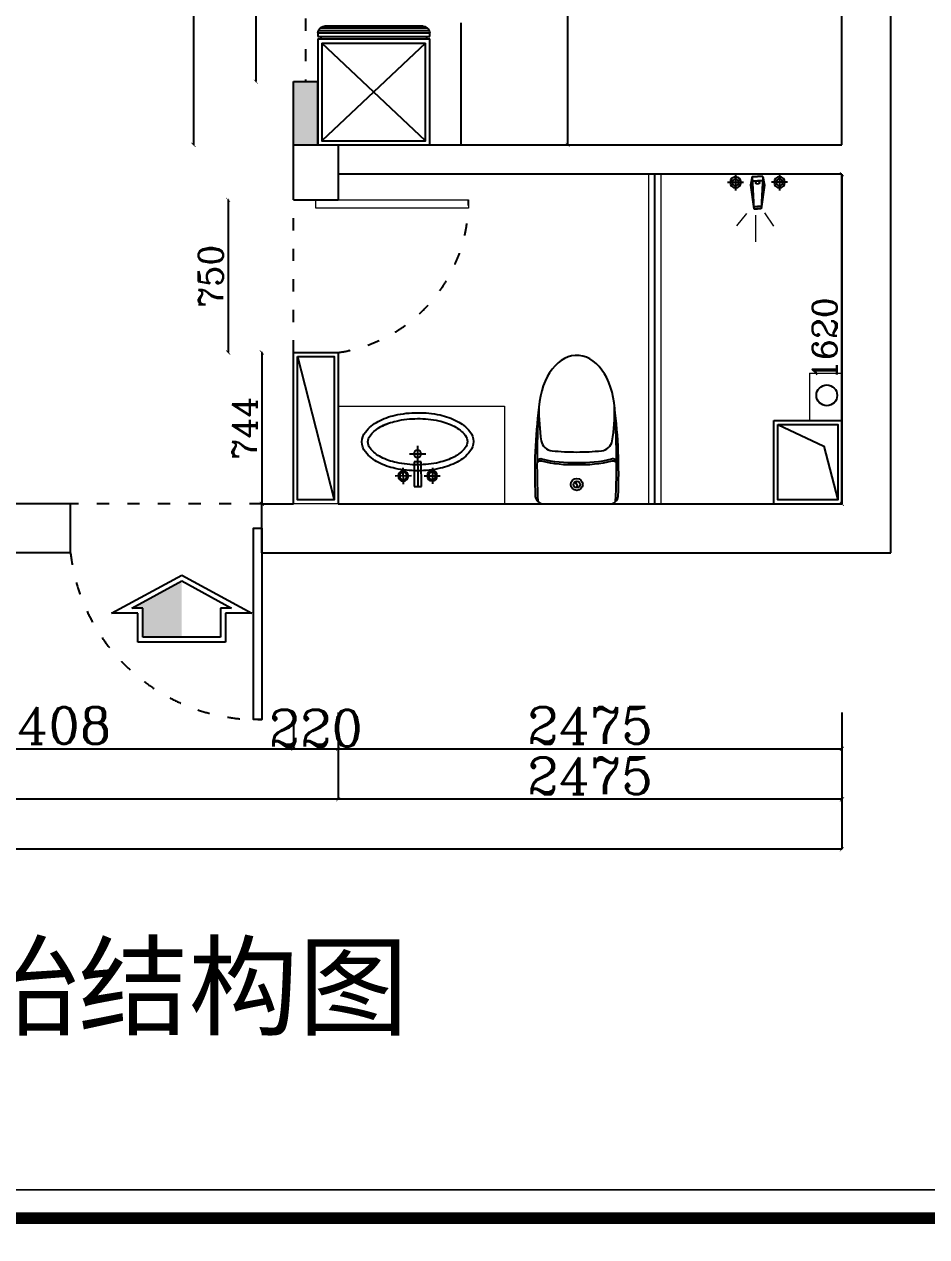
# Model space of a CAD drawing. Header units: millimetres. Extents: x 512961 to 915856, y -1268271 to -458543.
# Drawn here: x 848484 to 852918, y -1253376 to -1247417 of the extents above; entities that cross this region are included whole.
import ezdxf

# ---------------------------------------------------------------- set-up
doc = ezdxf.new("R2010")
doc.units = ezdxf.units.MM
doc.header["$MEASUREMENT"] = 0
doc.header["$PDMODE"] = 3
doc.linetypes.add('ACAD_ISO03W100', pattern=[30, 12, -18])
doc.layers.get('0').update_dxf_attribs({"linetype": 'CONTINUOUS'})
doc.layers.get('DEFPOINTS').update_dxf_attribs({"linetype": 'CONTINUOUS'})
for name, color, linetype in [('0-ELV-01-细实线', 1, 'CONTINUOUS'), ('txt', 7, 'CONTINUOUS'), ('WINDOW', 5, 'CONTINUOUS'), ('家具', 7, 'CONTINUOUS'), ('洁具厨具', 4, 'CONTINUOUS'), ('装饰细节', 1, 'CONTINUOUS')]:
    doc.layers.add(name, color=color, linetype=linetype)
doc.layers.add('墙体', color=7, linetype='CONTINUOUS', lineweight=50)
doc.layers.add('门窗', color=4, linetype='CONTINUOUS', lineweight=13)
doc.styles.add('HZXY', font='complex.shx', dxfattribs={"bigfont": 'HZXY.shx'})
doc.styles.get("Standard").update_dxf_attribs({"font": 'complex.shx', "bigfont": 'hzxy.shx'})
doc.dimstyles.new('LMDIM40', dxfattribs={"dimtxt": 80, "dimasz": 20, "dimexe": 0, "dimexo": 0, "dimgap": 25, "dimtad": 1, "dimdec": 0, "dimzin": 0, "dimdsep": 46, "dimtxsty": 'Standard', "dimblk1": 'DOT', "dimblk2": 'DOT', "dimsah": 1, "dimcen": 0, "dimclrd": 2, "dimclre": 2, "dimclrt": 2, "dimadec": 0, "dimazin": 0, "dimtfac": 1, "dimtdec": 0, "dimtmove": 2, "dimatfit": 3, "dimldrblk": 'DOT', "dimfxl": 1, "dimtolj": 1, "dimtzin": 0, "dimarcsym": 0})

# ---------------------------------------------------------------- blocks, each defined once
blk = doc.blocks.new('A$C74DD05E4')
at = {"layer": '家具', "ltscale": 10}
h = blk.add_hatch(color=7, dxfattribs=at)
h.dxf.hatch_style = 1
h.paths.add_polyline_path([(362.3, 636.6), (192.9, 636.6), (192.9, 701.3), (34.2, 409.6), (362.3, 409.6)])
at = {"layer": '家具', "color": 7, "ltscale": 10}
for p, q in [((222.9, 819.2), (0, 409.6)), ((222.9, 666.6), (222.9, 819.2)), ((192.9, 701.3), (34.2, 409.6)), ((192.9, 636.6), (192.9, 701.3)), ((392.3, 666.6), (222.9, 666.6)), ((392.3, 152.6), (392.3, 666.6)), ((362.3, 636.6), (192.9, 636.6)), ((362.3, 182.6), (362.3, 636.6)), ((0, 409.6), (222.9, 0)), ((34.2, 409.6), (192.9, 117.9)), ((192.9, 117.9), (192.9, 182.6)), ((192.9, 182.6), (362.3, 182.6)), ((222.9, 152.6), (392.3, 152.6)), ((222.9, 0), (222.9, 152.6))]:
    blk.add_line(p, q, dxfattribs=at)
blk = doc.blocks.new('_ArchTick')
at = {"color": 0, "linetype": 'ByBlock', "const_width": 0.15}
blk.add_lwpolyline([(-0.5, -0.5), (0.5, 0.5)], dxfattribs=at)
blk = doc.blocks.new('*D828')
at = {"layer": 'DEFPOINTS', "color": 0}
for p in [(847398.6, -1250798.5), (849806.1, -1250798.5), (849806.1, -1250977.5)]:
    blk.add_point(p, dxfattribs=at)
at = {"layer": 'txt', "color": 2, "lineweight": -2}
for p, q in [((847398.6, -1250798.5), (847398.6, -1250977.5)), ((849806.1, -1250798.5), (849806.1, -1250977.5)), ((847398.6, -1250977.5), (849806.1, -1250977.5))]:
    blk.add_line(p, q, dxfattribs=at)
at = {"layer": 'txt', "color": 2, "lineweight": -2, "xscale": 20, "yscale": 20, "zscale": 20, "rotation": 180}
blk.add_blockref('_ArchTick', (847398.6, -1250977.5), dxfattribs=at)
at = {"layer": 'txt', "color": 2, "lineweight": -2, "xscale": 20, "yscale": 20, "zscale": 20}
blk.add_blockref('_ArchTick', (849806.1, -1250977.5), dxfattribs=at)
at = {"layer": 'txt', "color": 2, "insert": (848602.4, -1250862.5), "char_height": 180, "attachment_point": 5}
blk.add_mtext('\\A1;2408', dxfattribs=at)
blk = doc.blocks.new('_DOT')
at = {"color": 0, "linetype": 'ByBlock'}
blk.add_line((-0.5, 0), (-1, 0), dxfattribs=at)
at = {"color": 0, "linetype": 'ByBlock', "const_width": 0.5}
blk.add_lwpolyline([(-0.25, 0, 1), (0.25, 0, 1)], format="xyb", close=True, dxfattribs=at)
blk = doc.blocks.new('DOT')
at = {"color": 0, "linetype": 'ByBlock'}
blk.add_line((-0.35, 0), (-1, 0), dxfattribs=at)
at = {"color": 0, "linetype": 'ByBlock', "const_width": 0.35}
blk.add_lwpolyline([(-0.175, 0, 1), (0.175, 0, 1)], format="xyb", close=True, dxfattribs=at)
blk = doc.blocks.new('*D829')
at = {"layer": 'DEFPOINTS', "color": 0}
for p in [(849806.1, -1250798.5), (850026.1, -1250798.5), (850026.1, -1250977.5)]:
    blk.add_point(p, dxfattribs=at)
at = {"layer": 'txt', "color": 2, "lineweight": -2}
for p, q in [((849806.1, -1250798.5), (849806.1, -1250977.5)), ((850026.1, -1250798.5), (850026.1, -1250977.5)), ((849806.1, -1250977.5), (850026.1, -1250977.5))]:
    blk.add_line(p, q, dxfattribs=at)
at = {"layer": 'txt', "color": 2, "lineweight": -2, "xscale": 20, "yscale": 20, "zscale": 20, "rotation": 180}
blk.add_blockref('_ArchTick', (849806.1, -1250977.5), dxfattribs=at)
at = {"layer": 'txt', "color": 2, "lineweight": -2, "xscale": 20, "yscale": 20, "zscale": 20}
blk.add_blockref('_ArchTick', (850026.1, -1250977.5), dxfattribs=at)
at = {"layer": 'txt', "color": 2, "insert": (849916.1, -1250876), "char_height": 180, "attachment_point": 5}
blk.add_mtext('\\A1;220', dxfattribs=at)
blk = doc.blocks.new('*D830')
at = {"layer": 'DEFPOINTS', "color": 0}
for p in [(850026.1, -1250798.5), (852501.1, -1250798.5), (852501.1, -1250977.5)]:
    blk.add_point(p, dxfattribs=at)
at = {"layer": 'txt', "color": 2, "lineweight": -2}
for p, q in [((850026.1, -1250798.5), (850026.1, -1250977.5)), ((852501.1, -1250798.5), (852501.1, -1250977.5)), ((850026.1, -1250977.5), (852501.1, -1250977.5))]:
    blk.add_line(p, q, dxfattribs=at)
at = {"layer": 'txt', "color": 2, "lineweight": -2, "xscale": 20, "yscale": 20, "zscale": 20, "rotation": 180}
blk.add_blockref('_ArchTick', (850026.1, -1250977.5), dxfattribs=at)
at = {"layer": 'txt', "color": 2, "lineweight": -2, "xscale": 20, "yscale": 20, "zscale": 20}
blk.add_blockref('_ArchTick', (852501.1, -1250977.5), dxfattribs=at)
at = {"layer": 'txt', "color": 2, "insert": (851263.6, -1250862.5), "char_height": 180, "attachment_point": 5}
blk.add_mtext('\\A1;2475', dxfattribs=at)
blk = doc.blocks.new('*D831')
at = {"layer": 'DEFPOINTS', "color": 0}
for p in [(850026.1, -1250798.5), (852501.1, -1250798.5), (850026.1, -1251226)]:
    blk.add_point(p, dxfattribs=at)
at = {"layer": 'txt', "color": 2, "lineweight": -2}
for p, q in [((850026.1, -1250798.5), (850026.1, -1251226)), ((852501.1, -1250798.5), (852501.1, -1251226)), ((852501.1, -1251226), (850026.1, -1251226))]:
    blk.add_line(p, q, dxfattribs=at)
at = {"layer": 'txt', "color": 2, "lineweight": -2, "xscale": 20, "yscale": 20, "zscale": 20, "rotation": 180}
blk.add_blockref('_ArchTick', (850026.1, -1251226), dxfattribs=at)
at = {"layer": 'txt', "color": 2, "lineweight": -2, "xscale": 20, "yscale": 20, "zscale": 20}
blk.add_blockref('_ArchTick', (852501.1, -1251226), dxfattribs=at)
at = {"layer": 'txt', "color": 2, "insert": (851263.6, -1251111), "char_height": 180, "attachment_point": 5}
blk.add_mtext('\\A1;2475', dxfattribs=at)
blk = doc.blocks.new('*D832')
at = {"layer": 'DEFPOINTS', "color": 0}
for p in [(844586.1, -1250798.5), (850026.1, -1250798.5), (844586.1, -1251226)]:
    blk.add_point(p, dxfattribs=at)
at = {"layer": 'txt', "color": 2, "lineweight": -2}
for p, q in [((844586.1, -1250798.5), (844586.1, -1251226)), ((850026.1, -1250798.5), (850026.1, -1251226)), ((850026.1, -1251226), (844586.1, -1251226))]:
    blk.add_line(p, q, dxfattribs=at)
at = {"layer": 'txt', "color": 2, "lineweight": -2, "xscale": 20, "yscale": 20, "zscale": 20, "rotation": 180}
blk.add_blockref('_ArchTick', (844586.1, -1251226), dxfattribs=at)
at = {"layer": 'txt', "color": 2, "lineweight": -2, "xscale": 20, "yscale": 20, "zscale": 20}
blk.add_blockref('_ArchTick', (850026.1, -1251226), dxfattribs=at)
at = {"layer": 'txt', "color": 2, "insert": (847306.1, -1251111), "char_height": 180, "attachment_point": 5}
blk.add_mtext('\\A1;5440', dxfattribs=at)
blk = doc.blocks.new('*D834')
at = {"layer": 'DEFPOINTS', "color": 0}
for p in [(843151.1, -1250798.5), (852501.1, -1250798.5), (843151.1, -1251471.5)]:
    blk.add_point(p, dxfattribs=at)
at = {"layer": 'txt', "color": 2, "lineweight": -2}
for p, q in [((843151.1, -1250798.5), (843151.1, -1251471.5)), ((852501.1, -1250798.5), (852501.1, -1251471.5)), ((852501.1, -1251471.5), (843151.1, -1251471.5))]:
    blk.add_line(p, q, dxfattribs=at)
at = {"layer": 'txt', "color": 2, "lineweight": -2, "xscale": 20, "yscale": 20, "zscale": 20, "rotation": 180}
blk.add_blockref('_ArchTick', (843151.1, -1251471.5), dxfattribs=at)
at = {"layer": 'txt', "color": 2, "lineweight": -2, "xscale": 20, "yscale": 20, "zscale": 20}
blk.add_blockref('_ArchTick', (852501.1, -1251471.5), dxfattribs=at)
at = {"layer": 'txt', "color": 2, "insert": (847826.1, -1251356.5), "char_height": 180, "attachment_point": 5}
blk.add_mtext('\\A1;9350', dxfattribs=at)
blk = doc.blocks.new('wadwa')
at = {"const_width": 72.1}
blk.add_lwpolyline([(773228.8, -1004300.5), (799249.6, -1004299.1), (799249.6, -985414.2), (773228.8, -985415.7)], close=True, dxfattribs=at)
at = {"color": 4}
blk.add_lwpolyline([(773409.7, -985608.3), (773409.7, -1004123.5), (795233.2, -1004122.1), (795233.2, -985606.9)], close=True, dxfattribs=at)
at = {"insert": (784519.9, -1002611.8), "char_height": 187.063, "width": 11235.115, "attachment_point": 1, "style": 'HZXY'}
blk.add_mtext('{\\fﾷￂￋￎ_GB2312|b0|i0|c134|p49;\\H2.673x;原始结构图}', dxfattribs=at)
blk = doc.blocks.new('fghj')
at = {"color": 8}
for p, q in [((812759.9, -446591.6, 214.6), (812760.3, -446512.2, 214.6)), ((812799.8, -446550.8, 214.6), (812720.4, -446550.5, 214.6)), ((812868.2, -446663.8, 214.6), (812868.5, -446584, 214.6)), ((812908.2, -446623.6, 214.6), (812711.4, -446622.8, 214.6)), ((812759.7, -446654.4, 214.6), (812759.3, -446733.8, 214.6)), ((812799.2, -446695.5, 214.6), (812719.8, -446695.1, 214.6))]:
    blk.add_line(p, q, dxfattribs=at)
for centre in [(812760.1, -446551.9, 214.6), (812759.5, -446694.1, 214.6)]:
    blk.add_circle(centre, 17.9, dxfattribs=at)
for centre, radius, start, end in [((813001.9, -446521.4), 167.6, 128.18537, 152.18761), ((812928.8, -446428.4), 49.2, 89.74814, 128.18537), ((812928.8, -446428.4), 49.2, 51.31091, 89.74814), ((812854.8, -446520.7), 167.6, 27.30866, 51.31091), ((813119.9, -446583.7), 301, 152.18761, 167.54952), ((812736.2, -446582), 301, 11.94675, 27.30866), ((813307.8, -446625.1), 493.4, 167.54952, 179.74814), ((812548, -446621.8), 493.4, 359.74814, 11.94675), ((813307.8, -446625.1), 493.4, 179.74814, 191.94675), ((812548, -446621.8), 493.4, 347.54952, 359.74814), ((813119.6, -446665), 301, 191.94675, 207.30866), ((812842.6, -446713.9), 183.7, 308.71284, 343.24876), ((812735.8, -446663.3), 301, 332.18761, 347.54952), ((813001, -446726.2), 167.6, 207.30866, 231.31091), ((812927, -446818.6), 49.2, 231.31091, 269.74814), ((812927, -446818.6), 49.2, 269.74814, 308.18537)]:
    blk.add_arc(centre, radius, start, end, dxfattribs=at)
at = {"layer": '装饰细节', "color": 147}
for p, q in [((812707.2, -446640.6, 214.6), (812707.4, -446604.9, 214.6)), ((812828.6, -446641.1, 214.6), (812707.2, -446640.6, 214.6)), ((812707.4, -446604.9, 214.6), (812828.8, -446605.4, 214.6)), ((812828.8, -446605.4, 214.6), (812828.6, -446641.1, 214.6))]:
    blk.add_line(p, q, dxfattribs=at)
for centre, radius in [((812760.1, -446551.9, 214.6), 25), ((812868.3, -446623.9, 214.6), 17.9), ((812759.5, -446694.1, 214.6), 25)]:
    blk.add_circle(centre, radius, dxfattribs=at)
for centre, radius, start, end in [((812928.8, -446428.4), 78.6, 89.74814, 128.18537), ((812928.8, -446428.4), 78.6, 51.31091, 89.74814), ((813001.9, -446521.4), 196.9, 128.18537, 152.18761), ((812854.8, -446520.7), 196.9, 27.30866, 51.31091), ((813119.9, -446583.7), 330.4, 152.18761, 167.54952), ((812736.2, -446582), 330.4, 11.94675, 27.30866), ((813307.8, -446625.1), 522.7, 167.54952, 179.74814), ((812548, -446621.8), 522.7, 359.74814, 11.94675), ((813307.8, -446625.1), 522.7, 179.74814, 191.94675), ((812548, -446621.8), 522.7, 347.54952, 359.74814), ((813119.6, -446665), 330.4, 191.94675, 207.30866), ((812735.8, -446663.3), 330.4, 332.18761, 347.54952), ((813001, -446726.2), 196.9, 207.30866, 231.31091), ((812853.9, -446725.5), 196.9, 308.18537, 332.18761), ((812927, -446818.6), 78.6, 231.31091, 269.74814), ((812927, -446818.6), 78.6, 269.74814, 308.18537)]:
    blk.add_arc(centre, radius, start, end, dxfattribs=at)
blk = doc.blocks.new('A$C331608AA')
at = {"layer": '洁具厨具', "color": 4}
for points in [[(392.3, 254.8, 0.042496), (409.6, 691.8, 0.400985), (369.6, 730), (42.6, 730, 0.400985), (2.7, 691.8, 0.042521), (20, 254.8)], [(11, 526.9, 0.508306), (35.4, 510.1, -0.072878), (206.1, 528.2, -0.072878), (376.8, 510.1, 0.491995), (401.3, 526.9)], [(392.3, 254.8, 0.037739), (380.8, 420.2, 0.33336), (327.4, 469, 0.022042), (206.1, 475.1, 0.022043), (84.8, 469, 0.335264), (31.4, 420.2, 0.037739), (20, 254.8)]]:
    blk.add_lwpolyline(points, format="xyb", dxfattribs=at)
at = {"layer": '洁具厨具', "color": 7}
blk.add_lwpolyline([(11, 526.9, 0.288671), (34.2, 520.1, -0.072167), (206.1, 538.2, -0.072177), (378.1, 520.1, 0.288682), (401.3, 526.9, -0.288682)], format="xyb", dxfattribs=at)
blk.add_circle((206.1, 634.1), 29.6, dxfattribs=at)
at = {"layer": '洁具厨具', "color": 8}
blk.add_circle((206.1, 634.1), 16.1, dxfattribs=at)
at = {"layer": '洁具厨具', "color": 7}
for centre, start, end in [((4322.5, 533), 177.52882, 183.69943), ((-3910.3, 533), 356.30057, 2.47118)]:
    blk.add_arc(centre, 4311.6, start, end, dxfattribs=at)
at = {"layer": '洁具厨具', "color": 4}
blk.add_ellipse((206.1, 289.3), major_axis=(0, 289.3), ratio=0.648116, start_param=1.570796, end_param=4.592942, dxfattribs=at)
at = {"layer": '洁具厨具', "color": 8}
blk.add_spline([(206.1, 650.2), (202.3, 639.9), (202.5, 639), (209.7, 627.9), (206.1, 618)], degree=3, dxfattribs=at)
blk = doc.blocks.new('A$C50A85BD3')
at = {"color": 8}
for p, q in [((530, 83.6), (20, 563.6)), ((530, 563.6), (20, 83.6)), ((20, 83.6), (530, 83.6)), ((0, 33.5), (550, 33.5)), ((12.7, 8.9), (537.3, 8.9))]:
    blk.add_line(p, q, dxfattribs=at)
for points in [[(20, 83.6), (20, 563.6), (530, 563.6), (530, 83.6)], [(15, 50.6), (15, 63.6)], [(535, 63.6), (535, 50.6)]]:
    blk.add_lwpolyline(points, dxfattribs=at)
at = {"layer": '装饰细节', "color": 147}
for p, q in [((0, 63.6), (550, 63.6)), ((0, 50.6), (550, 50.6)), ((3.2, 21.5), (546.8, 21.5))]:
    blk.add_line(p, q, dxfattribs=at)
for points in [[(0, 63.6), (0, 583.6), (550, 583.6), (550, 63.6)], [(0, 33.5), (0, 50.6)], [(515.4, 0), (34.6, 0)], [(550, 50.6), (550, 33.5)]]:
    blk.add_lwpolyline(points, dxfattribs=at)
for centre, start, end in [((36.8, 36.9), 185.21333, 273.33011), ((513.2, 36.9), 266.66989, 354.78667)]:
    blk.add_arc(centre, 36.9, start, end, dxfattribs=at)
blk = doc.blocks.new('A$C3C7122FD')
at = {"color": 251}
for p, q in [((177, 22), (177, 284)), ((91, 0), (0, 129)), ((267, 6), (365, 126))]:
    blk.add_line(p, q, dxfattribs=at)
blk = doc.blocks.new('A$C7E1D064C')
at = {"layer": '装饰细节', "color": 147}
for p, q in [((0.6, 255.5), (79.5, 255.3)), ((39.9, 216), (40.2, 294.9)), ((11.4, 174.5), (53.4, 181.4)), ((53.4, 181.4), (169.6, 165.1)), ((11.2, 120.5), (11.3, 147.5)), ((11.2, 120.5), (169.5, 129)), ((11.2, 120.5), (53.2, 113.4)), ((11.4, 174.5), (11.3, 147.5)), ((11.4, 174.5), (169.6, 165.1)), ((32.5, 121.7), (32.6, 147.5)), ((32.6, 173.3), (32.6, 147.5)), ((53.2, 113.4), (169.5, 129)), ((158.6, 128.5), (158.7, 147.1)), ((158.7, 165.6), (158.7, 147.1)), ((169.5, 129), (169.6, 147.1)), ((169.6, 165.1), (169.6, 147.1)), ((39.3, 0), (39.5, 78.9)), ((0, 39.5), (78.9, 39.3))]:
    blk.add_line(p, q, dxfattribs=at)
for centre, radius in [((40.1, 255.4), 27), ((40.1, 255.4), 16.2), ((39.4, 39.4), 27), ((39.4, 39.4), 16.2)]:
    blk.add_circle(centre, radius, dxfattribs=at)
for centre, start, end in [((40.5, 148.7), 350.35956, 189.3091), ((40.5, 146.2), 170.35956, 9.3091)]:
    blk.add_arc(centre, 7.77, start, end, dxfattribs=at)
at = {"color": 255, "extrusion": (0, 0, -1), "xscale": 0.5000000000199664, "yscale": 0.5, "zscale": -0.5, "rotation": 89.94743975263607}
blk.add_blockref('A$C3C7122FD', (-190, 68.2), dxfattribs=at)
blk = doc.blocks.new('*D983')
at = {"layer": 'DEFPOINTS', "color": 0}
for p in [(849926.1, -1246198.6), (849621.7, -1247698.6), (849806.1, -1247698.6)]:
    blk.add_point(p, dxfattribs=at)
at = {"layer": 'txt', "color": 2, "lineweight": -2}
for p, q in [((849622.9, -1246198.6), (849621.7, -1246198.6)), ((849621.7, -1246198.6), (849621.7, -1247698.6)), ((849622.9, -1247698.6), (849621.7, -1247698.6))]:
    blk.add_line(p, q, dxfattribs=at)
at = {"layer": 'txt', "color": 2, "lineweight": -2, "xscale": 20, "yscale": 20, "zscale": 20}
for p, rotation in [((849621.7, -1246198.6), 90), ((849621.7, -1247698.6), 270)]:
    blk.add_blockref('_ArchTick', p, dxfattribs=dict(at, rotation=rotation))
at = {"layer": 'txt', "color": 2, "insert": (849536.7, -1246948.6), "char_height": 120, "attachment_point": 5, "rotation": 90}
blk.add_mtext('\\A1;1500', dxfattribs=at)
blk = doc.blocks.new('*D984')
at = {"layer": 'DEFPOINTS', "color": 0}
for p in [(849806.1, -1248280.1), (849485.7, -1249030.1), (849806.1, -1249030.1)]:
    blk.add_point(p, dxfattribs=at)
at = {"layer": 'txt', "color": 2, "lineweight": -2}
for p, q in [((849486.9, -1248280.1), (849485.7, -1248280.1)), ((849485.7, -1248280.1), (849485.7, -1249030.1)), ((849486.9, -1249030.1), (849485.7, -1249030.1))]:
    blk.add_line(p, q, dxfattribs=at)
at = {"layer": 'txt', "color": 2, "lineweight": -2, "xscale": 20, "yscale": 20, "zscale": 20}
for p, rotation in [((849485.7, -1248280.1), 90), ((849485.7, -1249030.1), 270)]:
    blk.add_blockref('_ArchTick', p, dxfattribs=dict(at, rotation=rotation))
at = {"layer": 'txt', "color": 2, "insert": (849400.7, -1248655.1), "char_height": 120, "attachment_point": 5, "rotation": 90}
blk.add_mtext('\\A1;750', dxfattribs=at)
blk = doc.blocks.new('*D989')
at = {"layer": 'DEFPOINTS', "color": 0}
for p in [(849926.1, -1246094), (849315.7, -1248009), (849806.1, -1248009)]:
    blk.add_point(p, dxfattribs=at)
at = {"layer": 'txt', "color": 2, "lineweight": -2}
for p, q in [((849316.9, -1246094), (849315.7, -1246094)), ((849315.7, -1246094), (849315.7, -1248009)), ((849316.9, -1248009), (849315.7, -1248009))]:
    blk.add_line(p, q, dxfattribs=at)
at = {"layer": 'txt', "color": 2, "lineweight": -2, "xscale": 20, "yscale": 20, "zscale": 20}
for p, rotation in [((849315.7, -1246094), 90), ((849315.7, -1248009), 270)]:
    blk.add_blockref('_ArchTick', p, dxfattribs=dict(at, rotation=rotation))
at = {"layer": 'txt', "color": 2, "insert": (849230.7, -1247051.5), "char_height": 120, "attachment_point": 5, "rotation": 90}
blk.add_mtext('\\A1;1915', dxfattribs=at)
blk = doc.blocks.new('*D990')
at = {"layer": 'DEFPOINTS', "color": 0}
for p in [(849806.1, -1249030.1), (849651.1, -1249774), (849806.1, -1249774)]:
    blk.add_point(p, dxfattribs=at)
at = {"layer": 'txt', "color": 2, "lineweight": -2}
for p, q in [((849652.4, -1249030.1), (849651.1, -1249030.1)), ((849651.1, -1249030.1), (849651.1, -1249774)), ((849652.4, -1249774), (849651.1, -1249774))]:
    blk.add_line(p, q, dxfattribs=at)
at = {"layer": 'txt', "color": 2, "lineweight": -2, "xscale": 20, "yscale": 20, "zscale": 20}
for p, rotation in [((849651.1, -1249030.1), 90), ((849651.1, -1249774), 270)]:
    blk.add_blockref('_ArchTick', p, dxfattribs=dict(at, rotation=rotation))
at = {"layer": 'txt', "color": 2, "insert": (849566.1, -1249402), "char_height": 120, "attachment_point": 5, "rotation": 90}
blk.add_mtext('\\A1;744', dxfattribs=at)
blk = doc.blocks.new('*D996')
at = {"layer": 'DEFPOINTS', "color": 0}
for p in [(851612.6, -1248154), (851612.6, -1249774), (852501.1, -1249774)]:
    blk.add_point(p, dxfattribs=at)
at = {"layer": 'txt', "color": 2, "lineweight": -2}
for p, q in [((852499.9, -1248154), (852501.1, -1248154)), ((852501.1, -1248154), (852501.1, -1249774)), ((852499.9, -1249774), (852501.1, -1249774))]:
    blk.add_line(p, q, dxfattribs=at)
at = {"layer": 'txt', "color": 2, "lineweight": -2, "xscale": 20, "yscale": 20, "zscale": 20}
for p, rotation in [((852501.1, -1248154), 90), ((852501.1, -1249774), 270)]:
    blk.add_blockref('_ArchTick', p, dxfattribs=dict(at, rotation=rotation))
at = {"layer": 'txt', "color": 2, "insert": (852416.1, -1248964), "char_height": 120, "attachment_point": 5, "rotation": 90}
blk.add_mtext('\\A1;1620', dxfattribs=at)
blk = doc.blocks.new('*D998')
at = {"layer": 'DEFPOINTS', "color": 0}
for p in [(851901.1, -1245489), (851153.6, -1248009), (851901.1, -1248009)]:
    blk.add_point(p, dxfattribs=at)
at = {"layer": 'txt', "color": 2, "lineweight": -2}
for p, q in [((851154.9, -1245489), (851153.6, -1245489)), ((851153.6, -1245489), (851153.6, -1248009)), ((851154.9, -1248009), (851153.6, -1248009))]:
    blk.add_line(p, q, dxfattribs=at)
at = {"layer": 'txt', "color": 2, "lineweight": -2, "xscale": 20, "yscale": 20, "zscale": 20}
for p, rotation in [((851153.6, -1245489), 90), ((851153.6, -1248009), 270)]:
    blk.add_blockref('_ArchTick', p, dxfattribs=dict(at, rotation=rotation))
at = {"layer": 'txt', "color": 2, "insert": (851068.6, -1246749), "char_height": 120, "attachment_point": 5, "rotation": 90}
blk.add_mtext('\\A1;2520', dxfattribs=at)

msp = doc.modelspace()

# ---------------------------------------------------------------- hatches: boundary and pattern name
at = {"layer": 'txt'}
h = msp.add_hatch(dxfattribs=at)
h.set_pattern_fill('AR-B816', color=44, scale=5, style=0)
h.paths.add_polyline_path([(846820.2, -1246114), (846820.2, -1245994), (845321.1, -1245994), (845321.1, -1246114)])
h.paths.add_polyline_path([(847846.1, -1242519), (847726.1, -1242519), (847726.1, -1245994), (847846.1, -1245994)])
h.paths.add_polyline_path([(847975.2, -1246114), (847975.2, -1245994), (847620.2, -1245994), (847620.2, -1246056.6), (847620.2, -1246114)])
h.paths.add_polyline_path([(849806.1, -1246114), (849806.1, -1246094), (849806.1, -1245994), (848975.7, -1245994), (848775.2, -1245994), (848775.2, -1246114)])
h.paths.add_polyline_path([(849926.1, -1246198.6), (849926.1, -1246094), (849806.1, -1246094), (849806.1, -1246198.6)])
h.paths.add_polyline_path([(849806.1, -1248009), (849926.1, -1248009), (849926.1, -1247698.6), (849806.1, -1247698.6)])

# ---------------------------------------------------------------- linework, layer by layer
at = {"layer": '0-ELV-01-细实线', "color": 251, "linetype": 'ACAD_ISO03W100', "ltscale": 5}
for p, q in [((849866.1, -1247088.6), (849866.1, -1247698.6)), ((849806.1, -1249030.1), (849806.1, -1248280.1)), ((849651.1, -1249774), (848711.1, -1249774))]:
    msp.add_line(p, q, dxfattribs=at)
for centre, radius, start, end in [((849918.4, -1248290.1), 747.8, 278.28332, 0.76621), ((849631.1, -1249908.1), 926.1, 186.56349, 271.23749)]:
    msp.add_arc(centre, radius, start, end, dxfattribs=at)
at = {"layer": 'txt'}
for p, q in [((850629.6, -1247409), (850629.6, -1248009)), ((851582.6, -1249774), (851582.6, -1248154)), ((849826.1, -1249050.1), (850006.1, -1249754))]:
    msp.add_line(p, q, dxfattribs=at)
at = {"layer": 'txt', "color": 1}
for p, q in [((849806.1, -1248009), (849806.1, -1247698.6)), ((849806.1, -1247698.6), (849926.1, -1247698.6)), ((849926.1, -1248009), (849926.1, -1247698.6)), ((852166.1, -1249774), (852166.1, -1249364)), ((852166.1, -1249364), (852501.1, -1249364))]:
    msp.add_line(p, q, dxfattribs=at)
at = {"layer": 'txt'}
for points in [[(849826.1, -1249050.1), (850006.1, -1249050.1), (850006.1, -1249754), (849826.1, -1249754)], [(852186.1, -1249384), (852481.1, -1249384), (852481.1, -1249754), (852186.1, -1249754)]]:
    msp.add_lwpolyline(points, close=True, dxfattribs=at)
msp.add_lwpolyline([(852186.1, -1249384), (852412.4, -1249490), (852481.1, -1249754)], dxfattribs=at)
msp.add_circle((852426.7, -1249240.6), 51, dxfattribs=at)
at = {"layer": 'WINDOW'}
for p, q in [((852741.1, -1250014), (852741.1, -1244649)), ((852501.1, -1248009), (852501.1, -1245349)), ((849806.1, -1248009), (852501.1, -1248009)), ((849806.1, -1248280.1), (849806.1, -1248009)), ((850026.1, -1248009), (850026.1, -1248280.1)), ((852501.1, -1248154), (850026.1, -1248154)), ((852501.1, -1249774), (852501.1, -1248154)), ((849806.1, -1248280.1), (850026.1, -1248280.1)), ((849806.1, -1249774), (849806.1, -1249030.1)), ((849806.1, -1249030.1), (850026.1, -1249030.1)), ((850026.1, -1249030.1), (850026.1, -1249774)), ((848711.1, -1249774), (843151.1, -1249774)), ((848711.1, -1250014), (848711.1, -1249774)), ((849651.1, -1250014), (849651.1, -1249774)), ((849651.1, -1249774), (849806.1, -1249774)), ((850026.1, -1249774), (852501.1, -1249774)), ((848711.1, -1250014), (842911.1, -1250014)), ((849651.1, -1250014), (852741.1, -1250014))]:
    msp.add_line(p, q, dxfattribs=at)
at = {"layer": '墙体', "color": 4, "lineweight": -3}
msp.add_lwpolyline([(849651.1, -1249894), (849651.1, -1250834), (849611.1, -1250834), (849611.1, -1249894)], close=True, dxfattribs=at)
at = {"layer": '门窗'}
for p, q in [((851552.6, -1249774), (851552.6, -1248154)), ((851612.6, -1249774), (851612.6, -1248154)), ((852342.2, -1249132.1), (852342.2, -1249364)), ((852342.2, -1249132.1), (852501.1, -1249132.1)), ((850026.1, -1249294), (850026.1, -1249774)), ((850026.1, -1249294), (850844.1, -1249294)), ((850844.1, -1249294), (850844.1, -1249774))]:
    msp.add_line(p, q, dxfattribs=at)
msp.add_lwpolyline([(849916.1, -1248280.1), (850666.1, -1248280.1), (850666.1, -1248320.1), (849916.1, -1248320.1), (849916.1, -1248280.1)], dxfattribs=at)
msp.add_lwpolyline([(849806.1, -1249030.1), (850026.1, -1249030.1), (850026.1, -1249774), (849806.1, -1249774)], close=True, dxfattribs=at)

# ---------------------------------------------------------------- block references
at = {"layer": 'txt', "xscale": 0.7919999999867287, "yscale": 0.7920000000012806, "zscale": 0.7920000000000001}
for p in [(226330.6, -457879.4), (226330.6, -472836.2)]:
    msp.add_blockref('wadwa', p, dxfattribs=at)
at = {"layer": 'WINDOW', "extrusion": (0, 0, -1), "xscale": 0.8399999998509884, "yscale": 0.8399999998509884, "zscale": -0.8400000000001455, "rotation": 270}
msp.add_blockref('A$C74DD05E4', (-849601.6, -1250123.9), dxfattribs=at)
at = {"layer": '洁具厨具', "color": 4, "rotation": 180}
msp.add_blockref('A$C331608AA', (851404.3, -1249044), dxfattribs=at)
at = {"layer": '装饰细节', "color": 0, "xscale": -1}
for name, p, rotation in [('A$C50A85BD3', (849926.1, -1247425.4), 180), ('fghj', (1297040.2, -2062396.4, -214.6), 270)]:
    msp.add_blockref(name, p, dxfattribs=dict(at, rotation=rotation))
at = {"layer": '门窗', "xscale": -1, "rotation": 90}
msp.add_blockref('A$C7E1D064C', (852233.7, -1248154), dxfattribs=at)

# ---------------------------------------------------------------- dimensions: what is measured, and where the dimension line sits
at = {"layer": 'txt'}
for base, p1, p2, picture, middle in [((851153.6, -1248009), (851901.1, -1245489), (851901.1, -1248009), '*D998', (851068.6, -1246749)), ((849315.7, -1248009), (849926.1, -1246094), (849806.1, -1248009), '*D989', (849230.7, -1247051.5)), ((849621.7, -1247698.6), (849926.1, -1246198.6), (849806.1, -1247698.6), '*D983', (849536.7, -1246948.6)), ((852501.1, -1249774), (851612.6, -1248154), (851612.6, -1249774), '*D996', (852416.1, -1248964)), ((849485.7, -1249030.1), (849806.1, -1248280.1), (849806.1, -1249030.1), '*D984', (849400.7, -1248655.1)), ((849651.1, -1249774), (849806.1, -1249030.1), (849806.1, -1249774), '*D990', (849566.1, -1249402))]:
    dim = msp.add_linear_dim(base=base, p1=p1, p2=p2, angle=90, dimstyle='LMDIM40', override={"dimtxt": 120, "dimblk": 'ArchTick', "dimsah": 0, "dimldrblk": 'DOT', "dimfxl": 1.25, "dimfxlon": 1}, dxfattribs=at)
    dim.commit()
    dim.dimension.update_dxf_attribs({"geometry": picture, "text_midpoint": middle})
at = {"layer": 'txt', "color": 2}
for base, p1, p2, picture, middle in [((849806.1352388, -1250977.4754558), (847398.6352388, -1250798.4754558), (849806.1352388, -1250798.4754558), '*D828', (848602.3852388, -1250862.4754558)), ((852501.1, -1250977.5), (850026.1, -1250798.5), (852501.1, -1250798.5), '*D830', (851263.6, -1250862.5)), ((843151.1, -1251471.5), (852501.1, -1250798.5), (843151.1, -1250798.5), '*D834', (847826.1, -1251356.5)), ((844586.1, -1251226), (850026.1, -1250798.5), (844586.1, -1250798.5), '*D832', (847306.1, -1251111)), ((850026.1, -1251226), (852501.1, -1250798.5), (850026.1, -1250798.5), '*D831', (851263.6, -1251111))]:
    dim = msp.add_linear_dim(base=base, p1=p1, p2=p2, dimstyle='LMDIM40', override={"dimtxt": 180, "dimblk": 'ArchTick', "dimsah": 0, "dimldrblk": 'DOT'}, dxfattribs=at)
    dim.commit()
    dim.dimension.update_dxf_attribs({"geometry": picture, "text_midpoint": middle})
dim = msp.add_linear_dim(base=(850026.1, -1250977.5), p1=(849806.1, -1250798.5), p2=(850026.1, -1250798.5), dimstyle='LMDIM40', override={"dimtxt": 180, "dimblk": 'ArchTick', "dimsah": 0, "dimldrblk": 'DOT'}, dxfattribs=at)
dim.commit()
dim.dimension.update_dxf_attribs({"geometry": '*D829', "text_midpoint": (849916.1, -1250876), "dimtype": 160})

doc.saveas('drawing.dxf')
